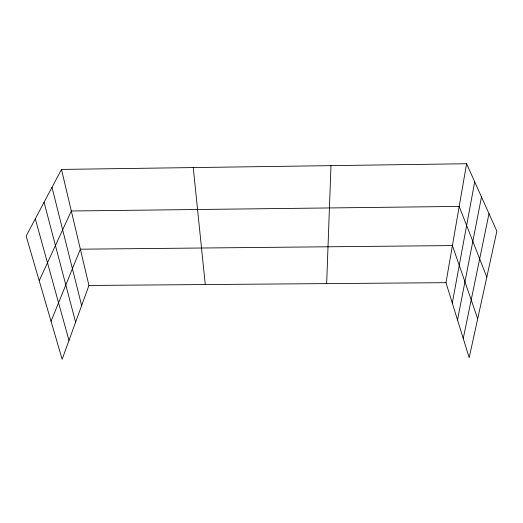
<?xml version="1.0" encoding="UTF-8"?>
<svg xmlns="http://www.w3.org/2000/svg" width="523" height="523" viewBox="0 0 523 523"><rect width="100%" height="100%" fill="white"/><g stroke="black" fill="none" stroke-linecap="round" stroke-linejoin="round"><path stroke-width="0.78" d="M326.659 283.603L330.974 165.641M466.594 163.738L496.85 231.146L469.183 357.699L445.988 282.675L466.594 163.738L61.479 169.426L26.15 236.076L62.145 359.262L88.936 285.46L61.479 169.426M452.29 303.052L474.701 181.788M457.52 319.958L481.487 196.91M463.247 338.505L488.998 213.652M51.038 321.259L80.352 249.196L452.421 245.575L477.702 318.749M39.199 280.74L71.318 210.991L459.201 206.415L486.795 277.125M88.936 285.46L445.988 282.675M35.296 218.823L68.984 340.414M44.063 202.283L75.6 322.188M51.993 187.319L81.64 305.543M193.249 167.576L205.271 284.551"/></g></svg>
